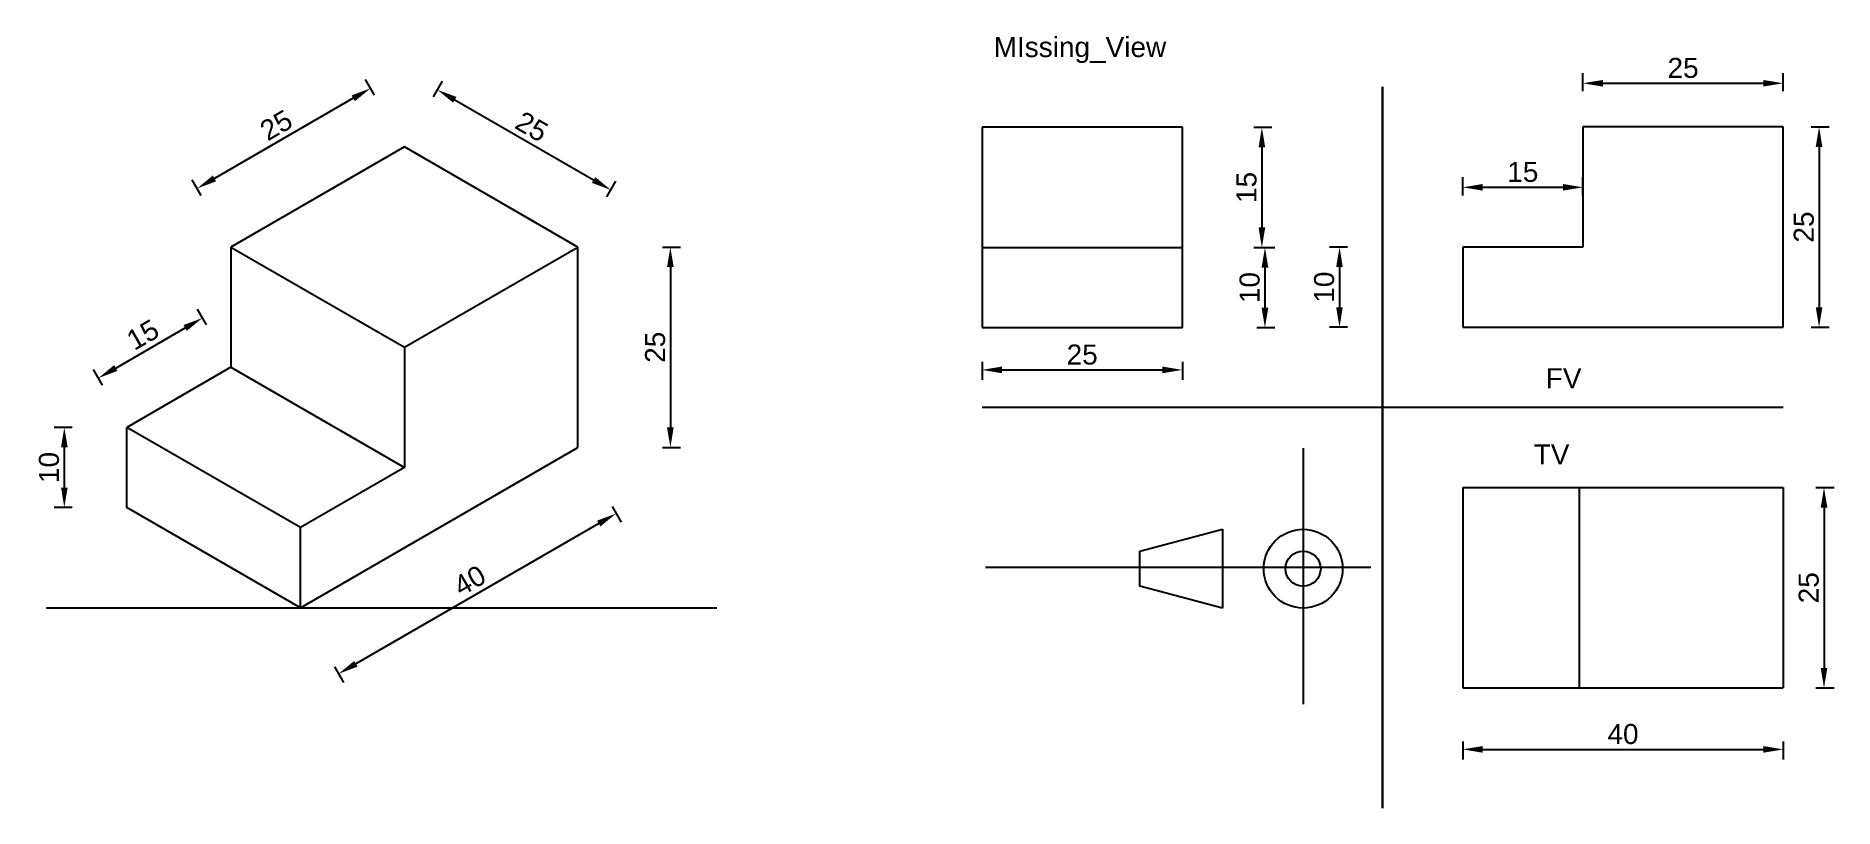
# Model space of a CAD drawing. Header units: millimetres. Extents: x 3232 to 3456, y 1900 to 1996.
import ezdxf

# ---------------------------------------------------------------- set-up
doc = ezdxf.new("R2010")
doc.units = ezdxf.units.MM
doc.styles.get("Standard").update_dxf_attribs({"font": 'arial.ttf'})
doc.dimstyles.new('ISO-25', dxfattribs={"dimtxt": 2.5, "dimasz": 2.5, "dimexe": 1.25, "dimexo": 0.625, "dimtad": 1, "dimtxsty": 'Standard', "dimcen": 2.5, "dimadec": 0, "dimazin": 0, "dimtfac": 1, "dimtmove": 0, "dimatfit": 3, "dimfxl": 1, "dimfxlon": 1, "dimarcsym": 0})

# ---------------------------------------------------------------- blocks, each defined once
blk = doc.blocks.new('*D3')
at = {"color": 0, "lineweight": -2, "transparency": 16777216}
for p, q in [((3335.62, 1970), (3333.37, 1970)), ((3334.62, 1967.5), (3334.62, 1962.5)), ((3335.62, 1960), (3333.37, 1960))]:
    blk.add_line(p, q, dxfattribs=at)
at = {"color": 0, "transparency": 16777216}
for points in [[(3334.2, 1967.5), (3335.03, 1967.5), (3334.62, 1970)], [(3334.2, 1962.5), (3335.03, 1962.5), (3334.62, 1960)]]:
    blk.add_solid(points, dxfattribs=at)
at = {"layer": 'Defpoints', "color": 0, "transparency": 16777216}
for p in [(3350, 1970), (3334.62, 1960), (3350, 1960)]:
    blk.add_point(p, dxfattribs=at)
at = {"color": 0, "transparency": 16777216, "insert": (3332.71, 1965), "char_height": 2.5, "attachment_point": 5, "rotation": 90}
blk.add_mtext('10', dxfattribs=at)
blk = doc.blocks.new('*D4')
at = {"color": 0, "lineweight": -2, "transparency": 16777216}
for p, q in [((3350, 1976.46), (3350, 1978.71)), ((3352.5, 1977.46), (3362.5, 1977.46)), ((3365, 1976.46), (3365, 1978.71))]:
    blk.add_line(p, q, dxfattribs=at)
at = {"color": 0, "transparency": 16777216}
for points in [[(3352.5, 1977.88), (3352.5, 1977.05), (3350, 1977.46)], [(3362.5, 1977.88), (3362.5, 1977.05), (3365, 1977.46)]]:
    blk.add_solid(points, dxfattribs=at)
at = {"layer": 'Defpoints', "color": 0, "transparency": 16777216}
for p in [(3365, 1977.46), (3350, 1970), (3365, 1970)]:
    blk.add_point(p, dxfattribs=at)
at = {"color": 0, "transparency": 16777216, "insert": (3357.5, 1979.37), "char_height": 2.5, "attachment_point": 5}
blk.add_mtext('15', dxfattribs=at)
blk = doc.blocks.new('*D5')
at = {"color": 0, "lineweight": -2, "transparency": 16777216}
for p, q in [((3365, 1989.45), (3365, 1991.7)), ((3390, 1989.45), (3390, 1991.7)), ((3367.5, 1990.45), (3387.5, 1990.45))]:
    blk.add_line(p, q, dxfattribs=at)
at = {"color": 0, "transparency": 16777216}
for points in [[(3367.5, 1990.86), (3367.5, 1990.03), (3365, 1990.45)], [(3387.5, 1990.86), (3387.5, 1990.03), (3390, 1990.45)]]:
    blk.add_solid(points, dxfattribs=at)
at = {"layer": 'Defpoints', "color": 0, "transparency": 16777216}
for p in [(3390, 1990.45), (3365, 1985), (3390, 1985)]:
    blk.add_point(p, dxfattribs=at)
at = {"color": 0, "transparency": 16777216, "insert": (3377.5, 1992.35), "char_height": 2.5, "attachment_point": 5}
blk.add_mtext('25', dxfattribs=at)
blk = doc.blocks.new('*D6')
at = {"color": 0, "lineweight": -2, "transparency": 16777216}
for p, q in [((3393.48, 1985), (3395.73, 1985)), ((3394.48, 1982.5), (3394.48, 1962.5)), ((3393.48, 1960), (3395.73, 1960))]:
    blk.add_line(p, q, dxfattribs=at)
at = {"color": 0, "transparency": 16777216}
for points in [[(3394.06, 1982.5), (3394.89, 1982.5), (3394.48, 1985)], [(3394.06, 1962.5), (3394.89, 1962.5), (3394.48, 1960)]]:
    blk.add_solid(points, dxfattribs=at)
at = {"layer": 'Defpoints', "color": 0, "transparency": 16777216}
for p in [(3390, 1985), (3390, 1960), (3394.48, 1960)]:
    blk.add_point(p, dxfattribs=at)
at = {"color": 0, "transparency": 16777216, "insert": (3392.58, 1972.5), "char_height": 2.5, "attachment_point": 5, "rotation": 90}
blk.add_mtext('25', dxfattribs=at)
blk = doc.blocks.new('*D13')
at = {"color": 0, "lineweight": -2, "transparency": 16777216}
for p, q in [((3410, 1955.73), (3410, 1953.48)), ((3435, 1955.73), (3435, 1953.48)), ((3412.5, 1954.73), (3432.5, 1954.73))]:
    blk.add_line(p, q, dxfattribs=at)
at = {"color": 0, "transparency": 16777216}
for points in [[(3412.5, 1955.15), (3412.5, 1954.31), (3410, 1954.73)], [(3432.5, 1955.15), (3432.5, 1954.31), (3435, 1954.73)]]:
    blk.add_solid(points, dxfattribs=at)
at = {"layer": 'Defpoints', "color": 0, "transparency": 16777216}
for p in [(3410, 1960), (3435, 1960), (3435, 1954.73)]:
    blk.add_point(p, dxfattribs=at)
at = {"color": 0, "transparency": 16777216, "insert": (3422.5, 1956.63), "char_height": 2.5, "attachment_point": 5}
blk.add_mtext('25', dxfattribs=at)
blk = doc.blocks.new('*D14')
at = {"color": 0, "lineweight": -2, "transparency": 16777216}
for p, q in [((3443.93, 1985), (3446.18, 1985)), ((3444.93, 1982.5), (3444.93, 1972.5)), ((3443.93, 1970), (3446.18, 1970))]:
    blk.add_line(p, q, dxfattribs=at)
at = {"color": 0, "transparency": 16777216}
for points in [[(3444.51, 1982.5), (3445.34, 1982.5), (3444.93, 1985)], [(3444.51, 1972.5), (3445.34, 1972.5), (3444.93, 1970)]]:
    blk.add_solid(points, dxfattribs=at)
at = {"layer": 'Defpoints', "color": 0, "transparency": 16777216}
for p in [(3435, 1985), (3435, 1970), (3444.93, 1970)]:
    blk.add_point(p, dxfattribs=at)
at = {"color": 0, "transparency": 16777216, "insert": (3443.02, 1977.5), "char_height": 2.5, "attachment_point": 5, "rotation": 90}
blk.add_mtext('15', dxfattribs=at)
blk = doc.blocks.new('*D15')
at = {"color": 0, "lineweight": -2, "transparency": 16777216}
for p, q in [((3444.31, 1970), (3446.56, 1970)), ((3445.31, 1967.5), (3445.31, 1962.5)), ((3444.31, 1960), (3446.56, 1960))]:
    blk.add_line(p, q, dxfattribs=at)
at = {"color": 0, "transparency": 16777216}
for points in [[(3444.89, 1967.5), (3445.73, 1967.5), (3445.31, 1970)], [(3444.89, 1962.5), (3445.73, 1962.5), (3445.31, 1960)]]:
    blk.add_solid(points, dxfattribs=at)
at = {"layer": 'Defpoints', "color": 0, "transparency": 16777216}
for p in [(3435, 1970), (3435, 1960), (3445.31, 1960)]:
    blk.add_point(p, dxfattribs=at)
at = {"color": 0, "transparency": 16777216, "insert": (3443.41, 1965), "char_height": 2.5, "attachment_point": 5, "rotation": 90}
blk.add_mtext('10', dxfattribs=at)
blk = doc.blocks.new('*D22')
at = {"color": 0, "lineweight": -2, "transparency": 16777216}
for p, q in [((3410, 1908.32), (3410, 1906.07)), ((3450, 1908.32), (3450, 1906.07)), ((3412.5, 1907.32), (3447.5, 1907.32))]:
    blk.add_line(p, q, dxfattribs=at)
at = {"color": 0, "transparency": 16777216}
for points in [[(3412.5, 1907.74), (3412.5, 1906.9), (3410, 1907.32)], [(3447.5, 1907.74), (3447.5, 1906.9), (3450, 1907.32)]]:
    blk.add_solid(points, dxfattribs=at)
at = {"layer": 'Defpoints', "color": 0, "transparency": 16777216}
for p in [(3410, 1939.99), (3450, 1939.99), (3450, 1907.32)]:
    blk.add_point(p, dxfattribs=at)
at = {"color": 0, "transparency": 16777216, "insert": (3430, 1909.22), "char_height": 2.5, "attachment_point": 5}
blk.add_mtext('40', dxfattribs=at)
blk = doc.blocks.new('*D23')
at = {"color": 0, "lineweight": -2, "transparency": 16777216}
for p, q in [((3454.09, 1939.99), (3456.34, 1939.99)), ((3455.09, 1937.49), (3455.09, 1917.49)), ((3454.09, 1914.99), (3456.34, 1914.99))]:
    blk.add_line(p, q, dxfattribs=at)
at = {"color": 0, "transparency": 16777216}
for points in [[(3454.68, 1937.49), (3455.51, 1937.49), (3455.09, 1939.99)], [(3454.68, 1917.49), (3455.51, 1917.49), (3455.09, 1914.99)]]:
    blk.add_solid(points, dxfattribs=at)
at = {"layer": 'Defpoints', "color": 0, "transparency": 16777216}
for p in [(3410, 1939.99), (3410, 1914.99), (3455.09, 1914.99)]:
    blk.add_point(p, dxfattribs=at)
at = {"color": 0, "transparency": 16777216, "insert": (3453.19, 1927.49), "char_height": 2.5, "attachment_point": 5, "rotation": 90}
blk.add_mtext('25', dxfattribs=at)
blk = doc.blocks.new('*D7')
at = {"color": 0, "lineweight": -2, "transparency": 16777216}
for p, q in [((3256.86, 1988.95), (3255.74, 1990.9)), ((3254.2, 1988.57), (3236.88, 1978.57)), ((3235.21, 1976.45), (3234.09, 1978.4))]:
    blk.add_line(p, q, dxfattribs=at)
at = {"color": 0, "transparency": 16777216}
for points in [[(3253.99, 1988.93), (3254.4, 1988.21), (3256.36, 1989.82)], [(3236.67, 1978.93), (3237.08, 1978.21), (3234.71, 1977.32)]]:
    blk.add_solid(points, dxfattribs=at)
at = {"layer": 'Defpoints', "color": 0, "transparency": 16777216}
for p in [(3260.59, 1982.5), (3234.71, 1977.32), (3238.94, 1970)]:
    blk.add_point(p, dxfattribs=at)
at = {"color": 0, "transparency": 16777216, "insert": (3244.58, 1985.21), "char_height": 2.5, "attachment_point": 5, "rotation": 30}
blk.add_mtext('25', dxfattribs=at)
blk = doc.blocks.new('*D8')
at = {"color": 0, "lineweight": -2, "transparency": 16777216}
for p, q in [((3264.2, 1988.77), (3265.33, 1990.71)), ((3266.87, 1988.38), (3284.19, 1978.38)), ((3285.85, 1976.27), (3286.98, 1978.21))]:
    blk.add_line(p, q, dxfattribs=at)
at = {"color": 0, "transparency": 16777216}
for points in [[(3267.08, 1988.74), (3266.66, 1988.02), (3264.7, 1989.63)], [(3284.4, 1978.74), (3283.98, 1978.02), (3286.35, 1977.13)]]:
    blk.add_solid(points, dxfattribs=at)
at = {"layer": 'Defpoints', "color": 0, "transparency": 16777216}
for p in [(3260.59, 1982.5), (3286.35, 1977.13), (3282.24, 1970)]:
    blk.add_point(p, dxfattribs=at)
at = {"color": 0, "transparency": 16777216, "insert": (3276.48, 1985.03), "char_height": 2.5, "attachment_point": 5, "rotation": 330}
blk.add_mtext('25', dxfattribs=at)
blk = doc.blocks.new('*D9')
at = {"color": 0, "lineweight": -2, "transparency": 16777216}
for p, q in [((3286.5, 1937.61), (3287.63, 1935.66)), ((3284.84, 1935.5), (3254.52, 1918)), ((3251.86, 1917.61), (3252.98, 1915.66))]:
    blk.add_line(p, q, dxfattribs=at)
at = {"color": 0, "transparency": 16777216}
for points in [[(3284.63, 1935.86), (3285.04, 1935.14), (3287, 1936.75)], [(3254.32, 1918.36), (3254.73, 1917.64), (3252.36, 1916.75)]]:
    blk.add_solid(points, dxfattribs=at)
at = {"layer": 'Defpoints', "color": 0, "transparency": 16777216}
for p in [(3282.24, 1945), (3247.6, 1925), (3252.36, 1916.75)]:
    blk.add_point(p, dxfattribs=at)
at = {"color": 0, "transparency": 16777216, "insert": (3268.73, 1928.39), "char_height": 2.5, "attachment_point": 5, "rotation": 30}
blk.add_mtext('40', dxfattribs=at)
blk = doc.blocks.new('*D10')
at = {"color": 0, "lineweight": -2, "transparency": 16777216}
for p, q in [((3292.78, 1970), (3295.03, 1970)), ((3293.78, 1967.5), (3293.78, 1947.5)), ((3292.78, 1945), (3295.03, 1945))]:
    blk.add_line(p, q, dxfattribs=at)
at = {"color": 0, "transparency": 16777216}
for points in [[(3293.36, 1967.5), (3294.19, 1967.5), (3293.78, 1970)], [(3293.36, 1947.5), (3294.19, 1947.5), (3293.78, 1945)]]:
    blk.add_solid(points, dxfattribs=at)
at = {"layer": 'Defpoints', "color": 0, "transparency": 16777216}
for p in [(3282.24, 1970), (3282.24, 1945), (3293.78, 1945)]:
    blk.add_point(p, dxfattribs=at)
at = {"color": 0, "transparency": 16777216, "insert": (3291.88, 1957.5), "char_height": 2.5, "attachment_point": 5, "rotation": 90}
blk.add_mtext('25', dxfattribs=at)
blk = doc.blocks.new('*D11')
at = {"color": 0, "lineweight": -2, "transparency": 16777216}
for p, q in [((3219.13, 1947.5), (3216.88, 1947.5)), ((3218.13, 1945), (3218.13, 1940)), ((3219.13, 1937.5), (3216.88, 1937.5))]:
    blk.add_line(p, q, dxfattribs=at)
at = {"color": 0, "transparency": 16777216}
for points in [[(3217.72, 1945), (3218.55, 1945), (3218.13, 1947.5)], [(3217.72, 1940), (3218.55, 1940), (3218.13, 1937.5)]]:
    blk.add_solid(points, dxfattribs=at)
at = {"layer": 'Defpoints', "color": 0, "transparency": 16777216}
for p in [(3225.94, 1947.5), (3218.13, 1937.5), (3225.94, 1937.5)]:
    blk.add_point(p, dxfattribs=at)
at = {"color": 0, "transparency": 16777216, "insert": (3216.23, 1942.5), "char_height": 2.5, "attachment_point": 5, "rotation": 90}
blk.add_mtext('10', dxfattribs=at)
blk = doc.blocks.new('*D12')
at = {"color": 0, "lineweight": -2, "transparency": 16777216}
for p, q in [((3235.88, 1960.29), (3234.75, 1962.24)), ((3224.55, 1954.91), (3233.21, 1959.91)), ((3222.89, 1952.79), (3221.76, 1954.74))]:
    blk.add_line(p, q, dxfattribs=at)
at = {"color": 0, "transparency": 16777216}
for points in [[(3233.01, 1960.27), (3233.42, 1959.55), (3235.38, 1961.16)], [(3224.35, 1955.27), (3224.76, 1954.55), (3222.39, 1953.66)]]:
    blk.add_solid(points, dxfattribs=at)
at = {"layer": 'Defpoints', "color": 0, "transparency": 16777216}
for p in [(3235.38, 1961.16), (3238.94, 1955), (3225.94, 1947.5)]:
    blk.add_point(p, dxfattribs=at)
at = {"color": 0, "transparency": 16777216, "insert": (3227.93, 1959.06), "char_height": 2.5, "attachment_point": 5, "rotation": 30}
blk.add_mtext('15', dxfattribs=at)
blk = doc.blocks.new('aefs')
for p, q in [((0, 15.02), (0, -16.93)), ((-20.37, 2.19), (-10.07, 4.92)), ((-10.07, 4.92), (-10.07, -4.92)), ((8.47, 0.14), (-39.63, 0.14)), ((-20.37, -2.19), (-20.37, 2.19)), ((-10.07, -4.92), (-20.37, -2.19))]:
    blk.add_line(p, q)
for radius in [4.92, 2.19]:
    blk.add_circle((0, 0), radius)
blk = doc.blocks.new('sD')
for p, q in [((0, 25), (-25, 25)), ((-25, 25), (-25, 10)), ((0, 0), (0, 25)), ((-40, 10), (-40, 0)), ((-25, 10), (-40, 10)), ((-40, 0), (0, 0))]:
    blk.add_line(p, q)
for base, p1, p2, picture, middle in [((0, 30.446), (-25, 25), (0, 25), '*D5', (-12.5, 32.348)), ((-25, 17.464), (-40, 10), (-25, 10), '*D4', (-32.5, 19.365))]:
    dim = blk.add_linear_dim(base=base, p1=p1, p2=p2, dimstyle='ISO-25')
    dim.commit()
    dim.dimension.update_dxf_attribs({"geometry": picture, "text_midpoint": middle, "insert": (-3390, -1960)})
for base, p1, p2, picture, middle in [((4.478, 0), (0, 25), (0, 0), '*D6', (2.576, 12.5)), ((-55.385, 0), (-40, 10), (-40, 0), '*D3', (-57.286, 5))]:
    dim = blk.add_linear_dim(base=base, p1=p1, p2=p2, angle=90, dimstyle='ISO-25')
    dim.commit()
    dim.dimension.update_dxf_attribs({"geometry": picture, "text_midpoint": middle, "insert": (-3390, -1960)})
blk = doc.blocks.new('fds')
for p, q in [((25, 25), (0, 25)), ((0, 25), (0, 0)), ((25, 0), (25, 25)), ((0, 10), (25, 10)), ((0, 0), (25, 0))]:
    blk.add_line(p, q)
for base, p1, p2, picture, middle in [((34.925, 10), (25, 25), (25, 10), '*D14', (33.024, 17.5)), ((35.312, 0), (25, 10), (25, 0), '*D15', (33.41, 5))]:
    dim = blk.add_linear_dim(base=base, p1=p1, p2=p2, angle=90, dimstyle='ISO-25')
    dim.commit()
    dim.dimension.update_dxf_attribs({"geometry": picture, "text_midpoint": middle, "insert": (-3410, -1960)})
dim = blk.add_linear_dim(base=(25, -5.272), p1=(0, 0), p2=(25, 0), dimstyle='ISO-25')
dim.commit()
dim.dimension.update_dxf_attribs({"geometry": '*D13', "text_midpoint": (12.5, -3.37), "insert": (-3410, -1960)})
blk = doc.blocks.new('SDV')
for p, q in [((12.99, 57.5), (-8.66, 45)), ((34.641, 45), (12.99, 57.5)), ((-8.66, 45), (12.99, 32.5)), ((-8.66, 45), (-8.66, 30)), ((12.99, 32.5), (34.641, 45)), ((34.641, 20), (34.641, 45)), ((12.99, 32.5), (12.99, 17.5)), ((-8.66, 30), (-21.651, 22.5)), ((-8.66, 30), (12.99, 17.5)), ((-21.651, 12.5), (-21.651, 22.5)), ((0, 10), (-21.651, 22.5)), ((0, 0), (34.641, 20)), ((12.99, 17.5), (0, 10)), ((0, 0), (-21.651, 12.5)), ((0, 0), (0, 10)), ((-31.728, 0), (51.962, 0))]:
    blk.add_line(p, q)
for p1, p2, distance, picture, middle in [((12.99, 57.5), (-8.66, 45), -8.45, '*D7', (-3.01, 60.214)), ((12.99, 57.5), (34.641, 45), 8.236, '*D8', (28.884, 60.029)), ((34.641, 45), (34.641, 20), 11.542, '*D10', (44.281, 32.5)), ((-21.651, 22.5), (-8.66, 30), 7.112, '*D12', (-19.662, 34.056)), ((-21.651, 22.5), (-21.651, 12.5), -7.81, '*D11', (-31.362, 17.5)), ((34.641, 20), (0, 0), 9.529, '*D9', (21.134, 3.394))]:
    dim = blk.add_aligned_dim(p1=p1, p2=p2, distance=distance, dimstyle='ISO-25')
    dim.commit()
    dim.dimension.update_dxf_attribs({"geometry": picture, "text_midpoint": middle, "insert": (-3247.595, -1925)})

msp = doc.modelspace()

# ---------------------------------------------------------------- linework, layer by layer
for p, q in [((3400, 1950), (3400, 1990)), ((3400, 1990), (3400, 1900)), ((3400, 1950), (3350, 1950)), ((3450, 1950), (3400, 1950)), ((3400, 1900), (3400, 1950)), ((3410.003, 1939.99), (3450.003, 1939.99)), ((3410.003, 1939.99), (3410.003, 1914.99)), ((3424.585, 1914.99), (3424.585, 1939.99)), ((3450.003, 1939.99), (3450.003, 1914.99)), ((3410.003, 1914.99), (3450.003, 1914.99))]:
    msp.add_line(p, q)

# ---------------------------------------------------------------- block references
for name, p in [('sD', (3449.998, 1960)), ('SDV', (3264.914, 1925)), ('fds', (3350, 1959.947)), ('aefs', (3390.077, 1929.871))]:
    msp.add_blockref(name, p)

# ---------------------------------------------------------------- texts
at = {"insert": (3351.449, 1996.216), "char_height": 2.5, "attachment_point": 1}
msp.add_mtext_dynamic_manual_height_columns('MIssing_View', width=0.19315, gutter_width=12.5, heights=[0], dxfattribs=at)
at = {"char_height": 2.5, "attachment_point": 1}
for s, insert in [('FV', (3420.363, 1954.89)), ('TV', (3418.856, 1945.387))]:
    msp.add_mtext(s, dxfattribs=dict(at, insert=insert))

# ---------------------------------------------------------------- dimensions: what is measured, and where the dimension line sits
dim = msp.add_linear_dim(base=(3450.003, 1907.321), p1=(3410.003, 1939.99), p2=(3450.003, 1939.99), dimstyle='ISO-25')
dim.commit()
dim.dimension.update_dxf_attribs({"geometry": '*D22', "text_midpoint": (3430.003, 1907.321), "dimtype": 160})
dim = msp.add_linear_dim(base=(3455.093, 1914.99), p1=(3410.003, 1939.99), p2=(3410.003, 1914.99), angle=90, dimstyle='ISO-25')
dim.commit()
dim.dimension.update_dxf_attribs({"geometry": '*D23', "text_midpoint": (3455.093, 1927.49), "dimtype": 160})

doc.saveas('drawing.dxf')
